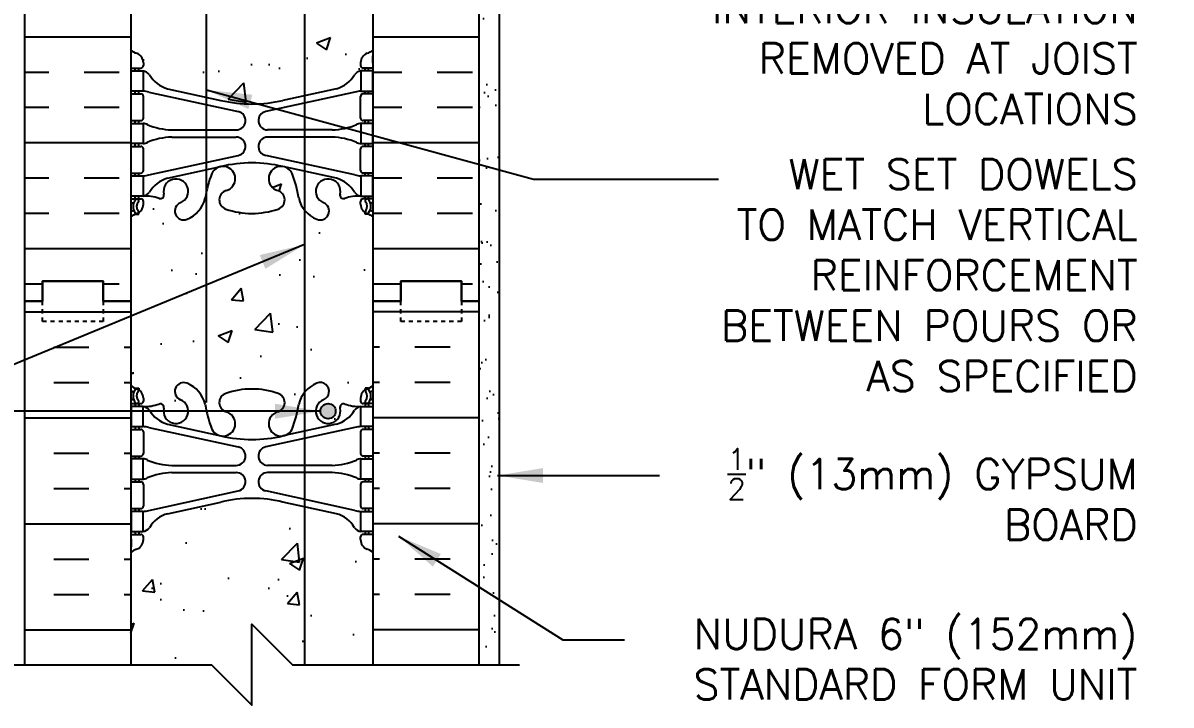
# Model space of a CAD drawing. Header units: inches. Extents: x 49.1 to 97.9, y 137.5 to 212.2.
# Drawn here: x 68.44 to 96.87, y 164.84 to 181.74 of the extents above; entities that cross this region are included whole.
import ezdxf

# ---------------------------------------------------------------- set-up
doc = ezdxf.new("R2010")
doc.units = ezdxf.units.IN
doc.header["$LTSCALE"] = 0.5
doc.header["$MEASUREMENT"] = 0
doc.linetypes.add('DASHED2', pattern=[0.375, 0.25, -0.125])
for name, color, linetype in [('HATCH', 12, 'Continuous'), ('line25', 2, 'Continuous'), ('LINE3', 3, 'Continuous'), ('LINE50', 5, 'Continuous'), ('LINE9', 9, 'Continuous'), ('TEXT', 4, 'Continuous'), ('Web_Edge', 9, 'Continuous')]:
    doc.layers.add(name, color=color, linetype=linetype)
doc.styles.add('DIM', font='romans.shx', dxfattribs={"width": 0.7})
doc.styles.add('ROMANS', font='romans.shx', dxfattribs={"height": 0.75})
doc.dimstyles.new('ext_12', dxfattribs={"dimscale": 12, "dimtxt": 0.09375, "dimasz": 0.09375, "dimexe": 0.09375, "dimexo": 0.0625, "dimgap": 0.0625, "dimtad": 1, "dimdec": 1, "dimzin": 3, "dimdsep": 46, "dimlunit": 4, "dimtxsty": 'DIM', "dimcen": 0.09, "dimdle": 0.09375, "dimclrt": 4, "dimadec": 0, "dimazin": 0, "dimtfac": 1, "dimtdec": 1, "dimtmove": 2, "dimatfit": 3, "dimfxl": 1, "dimfrac": 2, "dimtolj": 1, "dimtzin": 0, "dimarcsym": 0})

# ---------------------------------------------------------------- blocks, each defined once
blk = doc.blocks.new('Cutline')
at = {"layer": 'LINE9'}
blk.add_lwpolyline([(-12.25, 0), (-6.625, 0), (-5.625, -1), (-5.625, 1), (-4.625, 0), (1, 0)], dxfattribs=at)

msp = doc.modelspace()

# ---------------------------------------------------------------- hatches: boundary and pattern name
at = {"layer": 'HATCH'}
h = msp.add_hatch(dxfattribs=at)
h.set_pattern_fill('AR-CONC', color=256, scale=0.5)
h.paths.add_polyline_path([(76.607, 207.778), (76.707, 207.778), (76.707, 207.808, -0.414214), (76.757, 207.858), (76.883, 207.858), (76.914, 207.951), (76.742, 207.951), (76.742, 208.809), (75.107, 208.809), (74.107, 209.809), (74.107, 207.809), (74.107, 205.778, -0.082755), (74.756, 205.67, -0.735593), (74.743, 205.212, 1.422913), (75.077, 204.745, 0.10488), (75.249, 205.557, -0.325306), (75.716, 206.299, -1), (75.879, 205.891, 2.127293), (76.292, 205.666, -0.31131), (76.348, 205.796, 0.258958), (76.607, 206.263)])
h.paths.add_polyline_path([(74.107, 207.809), (73.107, 208.809), (72.982, 208.809), (72.982, 205.3, 0.072347), (73.138, 204.745, 1.422913), (73.472, 205.212, -0.735593), (73.459, 205.67, -0.082755), (74.107, 205.778)])
h.paths.add_polyline_path([(73.576, 204.919, -1), (73.201, 204.919, -1)], flags=16)
h.paths.add_polyline_path([(72.982, 208.809), (71.472, 208.809), (71.472, 207.951), (71.301, 207.951), (71.331, 207.858), (71.457, 207.858, -0.414214), (71.507, 207.808), (71.507, 207.778), (71.607, 207.778), (71.607, 206.263, 0.258958), (71.866, 205.796, -0.31131), (71.923, 205.666, 2.127293), (72.336, 205.891, -1), (72.499, 206.299, -0.306667), (72.967, 205.608)])
h.paths.add_polyline_path([(74.107, 202.214, 0.109869), (73.154, 202.002), (72.982, 201.922), (72.982, 199.295, -0.33578), (73.207, 199.316, -0.520567), (73.569, 199.471, -0.230831), (73.986, 199.645, -0.059834), (74.107, 199.623)])
h.paths.add_polyline_path([(72.982, 201.922), (71.895, 201.413, 0.291097), (71.607, 200.96), (71.607, 199.82), (71.727, 199.62), (71.727, 199.507), (71.472, 199.507), (71.472, 199.29, -0.058158), (71.652, 199.231, -0.520567), (72.011, 199.087, -0.520567), (72.353, 199.234, -0.520567), (72.926, 199.195, -0.157293), (72.982, 199.295)])
h.paths.add_polyline_path([(76.607, 200.96, 0.291097), (76.319, 201.413), (75.061, 202.002, 0.093369), (74.254, 202.209, 0.016332), (74.107, 202.214), (74.107, 199.623, -0.195791), (74.408, 199.376, -0.520567), (74.713, 199.255, -0.520567), (75.203, 199.298, -0.520567), (75.548, 199.347, -0.520567), (76.146, 199.369, -0.108783), (76.487, 199.498), (76.487, 199.62), (76.607, 199.82)])
h.paths.add_polyline_path([(96.87, 199.344), (77.107, 199.344), (77.107, 199.346, 0.310845), (76.146, 199.369, 0.520567), (75.548, 199.347, 0.520567), (75.203, 199.298, 0.520567), (74.713, 199.255, 0.520567), (74.408, 199.376, 0.258655), (73.986, 199.645, 0.230831), (73.569, 199.471, 0.520567), (73.207, 199.316, 0.33578), (72.982, 199.295), (72.982, 195.295), (73.333, 195.295), (73.333, 195.342), (77.107, 195.342), (77.807, 196.842), (79.807, 196.842), (80.505, 195.344), (83.507, 195.344), (84.206, 196.842), (86.206, 196.842), (86.904, 195.344), (89.906, 195.344), (90.605, 196.842), (92.605, 196.842), (93.303, 195.344), (96.305, 195.344), (96.87, 196.555)])
h.paths.add_polyline_path([(72.982, 197.284), (72.982, 199.295, 0.157293), (72.926, 199.195, 0.520567), (72.353, 199.234, 0.520567), (72.011, 199.087, 0.520567), (71.652, 199.231, 0.058158), (71.472, 199.29), (71.472, 198.441), (71.107, 198.441), (71.107, 197.691), (71.472, 197.691), (71.472, 196.491), (71.107, 196.491), (71.107, 195.741), (71.472, 195.741), (71.472, 195.295), (72.607, 195.295), (72.607, 196.504, -0.227735)])
h.paths.add_polyline_path([(73.333, 195.295), (72.982, 195.295), (71.472, 195.295), (71.472, 192.842), (73.333, 192.842)])
h.paths.add_polyline_path([(72.607, 192.582), (71.472, 192.582), (71.472, 192.842), (71.472, 194.541), (71.107, 194.541), (71.107, 190.755, 0.064398), (71.217, 190.689), (71.307, 190.689), (71.307, 190.648, -0.249069), (71.417, 190.44), (71.417, 190.373, -0.414214), (71.355, 190.31), (71.307, 190.31), (71.307, 190.24), (71.412, 190.24, 0.10046), (71.806, 190.298, -0.601435), (71.926, 190.193, 2.182095), (72.336, 190.406, -1), (72.499, 190.814, -0.040657), (72.607, 190.76)])
h.paths.add_polyline_path([(73.857, 192.582), (73.857, 192.582), (72.982, 192.582), (72.982, 190.111, 0.037617), (73.113, 189.679, 1.553132), (73.472, 190.104, -0.735593), (73.459, 190.562, -0.05128), (73.857, 190.654)])
h.paths.add_polyline_path([(77.107, 192.582), (74.357, 192.582), (74.357, 190.654, -0.05128), (74.756, 190.562, -0.735593), (74.743, 190.104, 1.553132), (75.101, 189.679, 0.053157), (75.267, 190.293, -0.24438), (75.716, 190.814, -1), (75.879, 190.406, 2.182095), (76.289, 190.193, -0.601435), (76.409, 190.298, 0.10046), (76.802, 190.24), (76.907, 190.24), (76.907, 190.31), (76.86, 190.31, -0.414214), (76.797, 190.373), (76.797, 190.44, -0.249069), (76.907, 190.648), (76.907, 190.689), (76.997, 190.689, 0.064398), (77.107, 190.755)])
h.paths.add_polyline_path([(75.013, 189.81, -1), (74.638, 189.81, -1)], flags=16)
h.paths.add_polyline_path([(75.409, 187.755), (74.875, 187.872, 0.057795), (74.107, 187.961, 0.057795), (73.339, 187.872), (72.982, 187.794), (72.982, 179.895), (73.339, 179.817, 0.057795), (74.107, 179.727, 0.057795), (74.875, 179.817), (75.409, 179.934)])
h.paths.add_polyline_path([(72.982, 187.794), (72.017, 187.582, 0.196323), (71.568, 187.235, -0.188973), (71.412, 187.14), (71.307, 187.14), (71.307, 187.07), (71.355, 187.07, -0.414214), (71.417, 187.008), (71.417, 186.94, -0.317837), (71.251, 186.705, 0.082415), (71.107, 186.626), (71.107, 181.063, 0.082415), (71.251, 180.984, -0.317837), (71.417, 180.748), (71.417, 180.681, -0.414214), (71.355, 180.618), (71.307, 180.618), (71.307, 180.548), (71.412, 180.548, -0.188973), (71.568, 180.453, 0.196323), (72.017, 180.107), (72.982, 179.895)])
h.paths.add_polyline_path([(77.107, 186.626, 0.082415), (76.964, 186.705, -0.317837), (76.797, 186.94), (76.797, 187.008, -0.414214), (76.86, 187.07), (76.907, 187.07), (76.907, 187.14), (76.802, 187.14, -0.188973), (76.646, 187.235, 0.196323), (76.197, 187.582), (75.409, 187.755), (75.409, 179.934), (76.197, 180.107, 0.196323), (76.646, 180.453, -0.188973), (76.802, 180.548), (76.907, 180.548), (76.907, 180.618), (76.86, 180.618, -0.414214), (76.797, 180.681), (76.797, 180.748, -0.317837), (76.964, 180.984, 0.082415), (77.107, 181.063)])
h.paths.add_polyline_path([(72.947, 177.395, -0.24438), (72.499, 176.874, -1), (72.336, 177.283, 2.182095), (71.926, 177.496, -0.601435), (71.806, 177.391, 0.10046), (71.412, 177.448), (71.307, 177.448), (71.307, 177.378), (71.355, 177.378, -0.414214), (71.417, 177.316), (71.417, 177.248, -0.249069), (71.307, 177.041), (71.307, 176.999), (71.217, 176.999, 0.064398), (71.107, 176.933), (71.107, 174.844), (71.107, 172.755, 0.064398), (71.217, 172.689), (71.307, 172.689), (71.307, 172.648, -0.249069), (71.417, 172.44), (71.417, 172.373, -0.414214), (71.355, 172.31), (71.307, 172.31), (71.307, 172.24), (71.412, 172.24, 0.10046), (71.806, 172.298, -0.601435), (71.926, 172.193, 2.182095), (72.336, 172.406, -1), (72.499, 172.814, -0.24438), (72.947, 172.293, 0.053157), (73.113, 171.679, 1.553132), (73.472, 172.104, -0.735593), (73.459, 172.562, -0.082755), (74.107, 172.67, -0.082755), (74.756, 172.562, -0.735593), (74.743, 172.104, 1.553132), (75.101, 171.679, 0.053157), (75.267, 172.293, -0.110434), (75.409, 172.586), (75.409, 177.103, -0.110434), (75.267, 177.395, 0.053157), (75.101, 178.009, 1.553132), (74.743, 177.585, -0.735593), (74.756, 177.127, -0.082755), (74.107, 177.019, -0.082755), (73.459, 177.127, -0.735593), (73.472, 177.585, 1.553132), (73.113, 178.009, 0.053157)])
h.paths.add_polyline_path([(77.107, 176.933, 0.064398), (76.997, 176.999), (76.907, 176.999), (76.907, 177.041, -0.249069), (76.797, 177.248), (76.797, 177.316, -0.414214), (76.86, 177.378), (76.907, 177.378), (76.907, 177.448), (76.802, 177.448, 0.10046), (76.409, 177.391, -0.601435), (76.289, 177.496, 2.182095), (75.879, 177.283, -1), (75.716, 176.874, -0.130426), (75.409, 177.103), (75.409, 172.586, -0.130426), (75.716, 172.814, -1), (75.879, 172.406, 2.182095), (76.289, 172.193, -0.601435), (76.409, 172.298, 0.10046), (76.802, 172.24), (76.907, 172.24), (76.907, 172.31), (76.86, 172.31, -0.414214), (76.797, 172.373), (76.797, 172.44, -0.249069), (76.907, 172.648), (76.907, 172.689), (76.997, 172.689, 0.064398), (77.107, 172.755), (77.107, 174.844)])
h.paths.add_polyline_path([(76.18, 172.122, -1), (75.805, 172.122, -1)], flags=16)
h.paths.add_polyline_path([(75.409, 169.755), (74.875, 169.872, 0.057795), (74.107, 169.961, 0.057795), (73.339, 169.872), (72.017, 169.582, 0.196323), (71.568, 169.235, -0.188973), (71.412, 169.14), (71.307, 169.14), (71.307, 169.07), (71.355, 169.07, -0.414214), (71.417, 169.008), (71.417, 168.94, -0.317837), (71.251, 168.705, 0.082415), (71.107, 168.626), (71.107, 165.844), (73.107, 165.844), (74.107, 164.844), (74.107, 166.844), (75.107, 165.844), (75.409, 165.844)])
h.paths.add_polyline_path([(77.107, 168.626, 0.082415), (76.964, 168.705, -0.317837), (76.797, 168.94), (76.797, 169.008, -0.414214), (76.86, 169.07), (76.907, 169.07), (76.907, 169.14), (76.802, 169.14, -0.188973), (76.646, 169.235, 0.196323), (76.197, 169.582), (75.409, 169.755), (75.409, 165.844), (77.107, 165.844)])
h = msp.add_hatch(dxfattribs=at)
h.set_pattern_fill('AR-SAND', color=256, scale=0.5, style=0)
h.set_pattern_definition([(37.5, (4.0259, 64.8166), (-0.0314967, 0.963412), [0, -0.76, 0, -0.85, 0, -0.8125]), (7.5, (4.0259, 64.8166), (0.884888, 1.411073), [0, -0.41, 0, -0.685, 0, -0.2625]), (327.5, (3.4109, 64.8166), (1.557071, 0.0028295), [0, -0.25, 0, -0.9, 0, -1.175]), (317.5, (3.4109, 64.8166), (1.503063, 0.438838), [0, -0.125, 0, -0.59, 0, -0.675])])
h.paths.add_polyline_path([(80.232, 195.344), (79.732, 195.344), (79.732, 174.844), (79.732, 165.844), (80.232, 165.844)])
h = msp.add_hatch(dxfattribs=at)
h.set_pattern_fill('INSUL', color=256, scale=7, style=0)
h.set_pattern_definition([(0, (78.6955, 186.6443), (0, 2.625), []), (0, (78.6955, 187.5193), (0, 2.625), [0.875, -0.875]), (0, (78.6955, 188.3943), (0, 2.625), [0.875, -0.875])])
h.paths.add_polyline_path([(79.732, 192.844), (79.295, 192.844), (79.295, 192.344), (77.795, 192.344), (77.795, 192.844), (77.107, 192.844), (77.107, 174.844), (77.795, 174.844), (77.795, 175.344), (79.295, 175.344), (79.295, 174.844), (79.732, 174.844)])
h.paths.add_polyline_path([(68.482, 174.844), (68.92, 174.844), (68.92, 175.344), (70.42, 175.344), (70.42, 174.844), (71.107, 174.844), (71.107, 192.844), (70.42, 192.844), (70.42, 193.344), (68.92, 193.344), (68.92, 192.844), (68.482, 192.844)])
at = {"layer": 'LINE3'}
msp.add_hatch(color=256, dxfattribs=at).paths.add_polyline_path([(75.805, 172.122, 1), (76.18, 172.122, 1)])

# ---------------------------------------------------------------- linework, layer by layer
at = {"layer": 'HATCH'}
for p, q in [((68.482, 174.585), (71.107, 174.585)), ((79.732, 174.585), (77.107, 174.585)), ((69.196, 173.71), (70.071, 173.71)), ((70.946, 173.71), (71.107, 173.71)), ((77.269, 173.71), (77.107, 173.71)), ((79.019, 173.71), (78.144, 173.71)), ((69.196, 172.835), (70.071, 172.835)), ((70.946, 172.835), (71.107, 172.835)), ((77.269, 172.835), (77.107, 172.835)), ((79.019, 172.835), (78.144, 172.835)), ((68.482, 171.96), (71.107, 171.96)), ((79.732, 171.96), (77.107, 171.96)), ((69.196, 171.085), (70.071, 171.085)), ((70.946, 171.085), (71.107, 171.085)), ((77.269, 171.085), (77.107, 171.085)), ((79.019, 171.085), (78.144, 171.085)), ((69.196, 170.21), (70.071, 170.21)), ((70.946, 170.21), (71.107, 170.21)), ((77.269, 170.21), (77.107, 170.21)), ((79.019, 170.21), (78.144, 170.21)), ((68.482, 169.335), (71.107, 169.335)), ((79.732, 169.335), (77.107, 169.335)), ((69.196, 168.46), (70.071, 168.46)), ((70.946, 168.46), (71.107, 168.46)), ((77.269, 168.46), (77.107, 168.46)), ((79.019, 168.46), (78.144, 168.46)), ((69.196, 167.585), (70.071, 167.585)), ((70.946, 167.585), (71.107, 167.585)), ((77.269, 167.585), (77.107, 167.585)), ((79.019, 167.585), (78.144, 167.585)), ((68.482, 166.71), (71.107, 166.71)), ((79.732, 166.71), (77.107, 166.71))]:
    msp.add_line(p, q, dxfattribs=at)
at = {"layer": 'line25'}
for p, q in [((71.107, 208.809), (71.107, 174.844)), ((77.107, 174.844), (77.107, 195.344)), ((71.107, 174.844), (71.107, 165.844)), ((77.107, 165.844), (77.107, 174.844))]:
    msp.add_line(p, q, dxfattribs=at)
at = {"layer": 'LINE3'}
for p, q in [((72.982, 172.335), (72.982, 192.582)), ((75.409, 190.828), (75.409, 165.844))]:
    msp.add_line(p, q, dxfattribs=at)
msp.add_circle((75.992, 172.122), 0.188, dxfattribs=at)
at = {"layer": 'LINE50'}
for p, q in [((68.482, 174.844), (68.482, 192.844)), ((79.732, 174.844), (79.732, 192.844)), ((68.482, 165.844), (68.482, 174.844)), ((79.732, 165.844), (79.732, 174.844))]:
    msp.add_line(p, q, dxfattribs=at)
for points in [[(71.107, 174.844), (70.42, 174.844), (70.42, 175.344), (68.92, 175.344), (68.92, 174.844), (68.482, 174.844)], [(68.482, 174.844), (68.92, 174.844), (68.92, 175.344), (70.42, 175.344), (70.42, 174.844), (71.107, 174.844)], [(77.107, 174.844), (77.795, 174.844), (77.795, 175.344), (79.295, 175.344), (79.295, 174.844), (79.732, 174.844)], [(79.732, 174.844), (79.295, 174.844), (79.295, 175.344), (77.795, 175.344), (77.795, 174.844), (77.107, 174.844)]]:
    msp.add_lwpolyline(points, dxfattribs=at)
at = {"layer": 'LINE9'}
msp.add_line((80.232, 195.344), (80.232, 165.844), dxfattribs=at)
at = {"layer": 'LINE9', "linetype": 'DASHED2', "ltscale": 0.15}
for points in [[(70.42, 174.844), (70.42, 174.844), (70.42, 174.344), (68.92, 174.344), (68.92, 174.844), (68.92, 174.844)], [(79.295, 174.844), (79.295, 174.844), (79.295, 174.344), (77.795, 174.344), (77.795, 174.844), (77.795, 174.844)]]:
    msp.add_lwpolyline(points, dxfattribs=at)
at = {"layer": 'Web_Edge'}
for p, q in [((71.117, 180.738), (71.117, 180.924)), ((77.097, 180.738), (77.097, 180.924)), ((71.107, 180.618), (71.355, 180.618)), ((71.217, 180.548), (71.217, 180.618)), ((71.307, 180.548), (71.307, 180.618)), ((71.417, 180.748), (71.417, 180.681)), ((76.797, 180.748), (76.797, 180.681)), ((77.107, 180.618), (76.86, 180.618)), ((76.907, 180.548), (76.907, 180.618)), ((76.997, 180.548), (76.997, 180.618)), ((71.217, 179.978), (71.217, 180.048)), ((71.307, 179.978), (71.307, 180.048)), ((71.556, 180.024), (73.768, 179.543)), ((72.017, 180.107), (73.339, 179.817)), ((76.658, 180.024), (74.447, 179.543)), ((76.197, 180.107), (74.875, 179.817)), ((76.907, 179.978), (76.907, 180.048)), ((76.997, 179.978), (76.997, 180.048)), ((71.107, 179.978), (71.355, 179.978)), ((71.417, 179.381), (71.417, 179.916)), ((76.797, 179.381), (76.797, 179.916)), ((77.107, 179.978), (76.86, 179.978)), ((71.107, 179.318), (71.355, 179.318)), ((71.217, 179.248), (71.217, 179.318)), ((71.307, 179.248), (71.307, 179.318)), ((77.107, 179.318), (76.86, 179.318)), ((76.907, 179.248), (76.907, 179.318)), ((76.997, 179.248), (76.997, 179.318)), ((72.122, 179.088), (73.718, 179.088)), ((72.122, 178.908), (73.718, 178.908)), ((76.093, 179.088), (74.496, 179.088)), ((76.093, 178.908), (74.496, 178.908)), ((71.107, 178.678), (71.355, 178.678)), ((71.217, 178.678), (71.217, 178.748)), ((71.307, 178.678), (71.307, 178.748)), ((71.417, 178.081), (71.417, 178.616)), ((76.797, 178.081), (76.797, 178.616)), ((77.107, 178.678), (76.86, 178.678)), ((76.907, 178.678), (76.907, 178.748)), ((76.997, 178.678), (76.997, 178.748)), ((71.556, 177.972), (73.768, 178.453)), ((76.658, 177.972), (74.447, 178.453)), ((71.107, 178.018), (71.355, 178.018)), ((71.217, 177.948), (71.217, 178.018)), ((71.307, 177.948), (71.307, 178.018)), ((72.017, 177.889), (73.339, 178.18)), ((76.197, 177.889), (74.875, 178.18)), ((77.107, 178.018), (76.86, 178.018)), ((76.907, 177.948), (76.907, 178.018)), ((76.997, 177.948), (76.997, 178.018)), ((71.217, 177.378), (71.217, 177.448)), ((71.307, 177.378), (71.307, 177.448)), ((76.907, 177.378), (76.907, 177.448)), ((76.997, 177.378), (76.997, 177.448)), ((71.107, 177.378), (71.355, 177.378)), ((71.107, 177.278), (71.149, 177.278)), ((71.417, 177.248), (71.417, 177.316)), ((76.797, 177.248), (76.797, 177.316)), ((77.107, 177.378), (76.86, 177.378)), ((77.107, 177.278), (77.065, 177.278)), ((71.217, 176.999), (71.307, 176.999)), ((71.307, 176.999), (71.307, 177.041)), ((76.907, 176.999), (76.907, 177.041)), ((76.997, 176.999), (76.907, 176.999)), ((71.217, 172.689), (71.307, 172.689)), ((71.307, 172.689), (71.307, 172.648)), ((76.997, 172.689), (76.907, 172.689)), ((76.907, 172.689), (76.907, 172.648)), ((71.107, 172.41), (71.149, 172.41)), ((71.417, 172.44), (71.417, 172.373)), ((76.797, 172.44), (76.797, 172.373)), ((77.107, 172.41), (77.065, 172.41)), ((71.107, 172.31), (71.355, 172.31)), ((71.217, 172.31), (71.217, 172.24)), ((71.307, 172.31), (71.307, 172.24)), ((77.107, 172.31), (76.86, 172.31)), ((76.907, 172.31), (76.907, 172.24)), ((76.997, 172.31), (76.997, 172.24)), ((72.017, 171.799), (73.339, 171.509)), ((76.197, 171.799), (74.875, 171.509)), ((71.107, 171.67), (71.355, 171.67)), ((71.217, 171.74), (71.217, 171.67)), ((71.307, 171.74), (71.307, 171.67)), ((71.417, 171.608), (71.417, 171.073)), ((71.556, 171.717), (73.768, 171.235)), ((76.658, 171.717), (74.447, 171.235)), ((76.797, 171.608), (76.797, 171.073)), ((77.107, 171.67), (76.86, 171.67)), ((76.907, 171.74), (76.907, 171.67)), ((76.997, 171.74), (76.997, 171.67)), ((71.107, 171.01), (71.355, 171.01)), ((71.217, 171.01), (71.217, 170.94)), ((71.307, 171.01), (71.307, 170.94)), ((77.107, 171.01), (76.86, 171.01)), ((76.907, 171.01), (76.907, 170.94)), ((76.997, 171.01), (76.997, 170.94)), ((72.122, 170.78), (73.718, 170.78)), ((76.093, 170.78), (74.496, 170.78)), ((71.107, 170.37), (71.355, 170.37)), ((71.217, 170.44), (71.217, 170.37)), ((71.307, 170.44), (71.307, 170.37)), ((72.122, 170.6), (73.718, 170.6)), ((76.093, 170.6), (74.496, 170.6)), ((77.107, 170.37), (76.86, 170.37)), ((76.907, 170.44), (76.907, 170.37)), ((76.997, 170.44), (76.997, 170.37)), ((71.417, 170.308), (71.417, 169.773)), ((71.556, 169.664), (73.768, 170.146)), ((76.658, 169.664), (74.447, 170.146)), ((76.797, 170.308), (76.797, 169.773)), ((72.017, 169.582), (73.339, 169.872)), ((76.197, 169.582), (74.875, 169.872)), ((71.107, 169.71), (71.355, 169.71)), ((71.217, 169.71), (71.217, 169.64)), ((71.307, 169.71), (71.307, 169.64)), ((77.107, 169.71), (76.86, 169.71)), ((76.907, 169.71), (76.907, 169.64)), ((76.997, 169.71), (76.997, 169.64)), ((71.107, 169.07), (71.355, 169.07)), ((71.117, 168.95), (71.117, 168.764)), ((71.217, 169.14), (71.217, 169.07)), ((71.307, 169.14), (71.307, 169.07)), ((71.417, 168.94), (71.417, 169.008)), ((76.797, 168.94), (76.797, 169.008)), ((77.107, 169.07), (76.86, 169.07)), ((76.907, 169.14), (76.907, 169.07)), ((76.997, 169.14), (76.997, 169.07)), ((77.097, 168.95), (77.097, 168.764))]:
    msp.add_line(p, q, dxfattribs=at)
for points in [[(71.112, 180.548), (71.412, 180.548), (71.412, 180.048), (71.112, 180.048)], [(77.102, 180.548), (76.802, 180.548), (76.802, 180.048), (77.102, 180.048)], [(71.112, 179.248), (71.412, 179.248), (71.412, 178.748), (71.112, 178.748)], [(77.102, 179.248), (76.802, 179.248), (76.802, 178.748), (77.102, 178.748)], [(71.112, 177.948), (71.412, 177.948), (71.412, 177.448), (71.112, 177.448)], [(77.102, 177.948), (76.802, 177.948), (76.802, 177.448), (77.102, 177.448)], [(71.112, 171.74), (71.412, 171.74), (71.412, 172.24), (71.112, 172.24)], [(77.102, 171.74), (76.802, 171.74), (76.802, 172.24), (77.102, 172.24)], [(71.112, 170.44), (71.412, 170.44), (71.412, 170.94), (71.112, 170.94)], [(77.102, 170.44), (76.802, 170.44), (76.802, 170.94), (77.102, 170.94)], [(71.112, 169.14), (71.412, 169.14), (71.412, 169.64), (71.112, 169.64)], [(77.102, 169.14), (76.802, 169.14), (76.802, 169.64), (77.102, 169.64)]]:
    msp.add_lwpolyline(points, close=True, dxfattribs=at)
for centre, radius, start, end in [((71.417, 181.455), 0.5, 231.6833, 250.5288), ((71.417, 181.455), 0.6, 238.8907, 238.927), ((71.097, 180.924), 0.02, 360, 58.927), ((71.167, 180.748), 0.25, 0, 70.5288), ((77.047, 180.748), 0.25, 109.4712, 180), ((76.797, 181.455), 0.5, 289.4712, 308.3167), ((77.117, 180.924), 0.02, 121.073, 180), ((76.797, 181.455), 0.6, 301.073, 301.1093), ((71.097, 180.738), 0.02, 299.988, 360), ((71.355, 180.681), 0.0625, 270, 0), ((76.86, 180.681), 0.0625, 180, 270), ((77.117, 180.738), 0.02, 180, 240.012), ((71.369, 180.302), 0.25, 37.2777, 80.0823), ((72.217, 180.83), 0.75, 210.155, 254.5838), ((75.998, 180.83), 0.75, 285.4162, 329.845), ((76.845, 180.302), 0.25, 99.9177, 142.7223), ((71.322, 179.052), 1, 76.4291, 84.7991), ((76.893, 179.052), 1, 95.2009, 103.5709), ((71.355, 179.916), 0.0625, 0, 90), ((74.107, 183.084), 3.356, 256.7692, 270), ((74.107, 183.084), 3.356, 270, 283.2308), ((76.86, 179.916), 0.0625, 90, 180), ((73.718, 179.318), 0.23, 270, 77.6055), ((74.496, 179.318), 0.23, 102.3945, 270), ((71.355, 179.381), 0.0625, 270, 0), ((71.408, 179.029), 0.219, 60.4937, 88.92), ((71.408, 179.029), 0.219, 60.4937, 88.92), ((72.152, 180.688), 1.6, 246.5673, 268.9203), ((72.152, 180.688), 1.6, 246.5673, 268.9203), ((76.062, 180.688), 1.6, 271.0797, 293.4327), ((76.062, 180.688), 1.6, 271.0797, 293.4327), ((76.806, 179.029), 0.219, 91.08, 119.5063), ((76.806, 179.029), 0.219, 91.08, 119.5063), ((76.86, 179.381), 0.0625, 180, 270), ((72.152, 177.308), 1.6, 91.0797, 113.4327), ((73.718, 178.678), 0.23, 282.3945, 90), ((74.496, 178.678), 0.23, 90, 257.6055), ((76.062, 177.308), 1.6, 66.5673, 88.9203), ((71.355, 178.616), 0.0625, 0, 90), ((71.408, 178.967), 0.219, 271.08, 299.5063), ((76.806, 178.967), 0.219, 240.4937, 268.92), ((76.86, 178.616), 0.0625, 90, 180), ((71.355, 178.081), 0.0625, 270, 0), ((75.91, 176.924), 3, 158.8016, 170.9727), ((73.389, 177.879), 0.305, 285.7253, 154.6218), ((74.107, 174.913), 3.356, 90, 103.2308), ((74.107, 174.913), 3.356, 76.7692, 90), ((74.826, 177.879), 0.305, 25.3782, 254.2747), ((72.304, 176.924), 3, 9.0273, 21.1984), ((76.86, 178.081), 0.0625, 180, 270), ((71.322, 178.944), 1, 275.2009, 283.5709), ((72.217, 177.166), 0.75, 105.4162, 149.845), ((72.222, 177.566), 0.305, 291.8037, 193.3205), ((75.992, 177.566), 0.305, 346.6795, 248.1963), ((75.998, 177.166), 0.75, 30.155, 74.5838), ((76.893, 178.944), 1, 256.4291, 264.7991), ((71.369, 177.694), 0.25, 279.9177, 322.7223), ((71.468, 176.45), 1, 70.0933, 93.2121), ((71.838, 177.475), 0.09, 251.1349, 13.3205), ((73.537, 177.354), 0.24, 105.7253, 251.077), ((74.678, 177.354), 0.24, 288.923, 74.2747), ((76.377, 177.475), 0.09, 166.6795, 288.8651), ((76.746, 176.45), 1, 86.7879, 109.9067), ((76.845, 177.694), 0.25, 217.2777, 260.0823), ((71.149, 177.258), 0.02, 345.8459, 90), ((71.411, 177.194), 0.25, 137.5391, 219.8855), ((71.26, 177.332), 0.045, 317.5391, 137.5391), ((71.411, 177.194), 0.16, 137.5391, 219.9999), ((71.167, 177.248), 0.25, 289.4712, 360), ((71.355, 177.316), 0.0625, 360, 90), ((72.417, 177.079), 0.22, 111.8037, 291.8037), ((72.222, 177.566), 0.745, 291.8037, 346.7348), ((75.992, 177.566), 0.745, 193.2652, 248.1963), ((75.797, 177.079), 0.22, 248.1963, 68.1963), ((76.86, 177.316), 0.0625, 90, 180), ((77.047, 177.248), 0.25, 180, 250.5288), ((76.955, 177.332), 0.045, 42.4609, 222.4609), ((76.804, 177.194), 0.16, 320.0001, 42.4609), ((76.804, 177.194), 0.25, 320.1145, 42.4609), ((77.065, 177.258), 0.02, 90, 194.1541), ((71.417, 176.541), 0.6, 114.9252, 121.1093), ((71.417, 176.541), 0.5, 109.4712, 128.3167), ((71.156, 177.103), 0.02, 294.9252, 19.2084), ((71.253, 177.063), 0.045, 218.552, 40.8121), ((74.107, 179.019), 2, 251.077, 270), ((74.107, 179.019), 2, 270, 288.923), ((76.961, 177.063), 0.045, 139.1879, 321.448), ((76.797, 176.541), 0.5, 51.6833, 70.5288), ((77.059, 177.103), 0.02, 160.7916, 245.0748), ((76.797, 176.541), 0.6, 58.8907, 65.0748), ((71.417, 173.148), 0.5, 231.6833, 250.5288), ((71.417, 173.148), 0.6, 238.8907, 245.0748), ((71.411, 172.495), 0.25, 140.1145, 222.4609), ((71.156, 172.585), 0.02, 340.7916, 65.0748), ((71.253, 172.626), 0.045, 319.1879, 141.448), ((71.167, 172.44), 0.25, 0, 70.5288), ((71.411, 172.495), 0.16, 140.0001, 222.4609), ((72.417, 172.61), 0.22, 68.1963, 248.1963), ((72.222, 172.122), 0.745, 13.2652, 68.1963), ((74.107, 170.67), 2, 90, 108.923), ((74.107, 170.67), 2, 71.077, 90), ((75.992, 172.122), 0.745, 111.8037, 166.7348), ((75.797, 172.61), 0.22, 291.8037, 111.8037), ((77.047, 172.44), 0.25, 109.4712, 180), ((76.961, 172.626), 0.045, 38.552, 220.8121), ((76.804, 172.495), 0.16, 317.5391, 39.9999), ((76.797, 173.148), 0.5, 289.4712, 308.3167), ((76.804, 172.495), 0.25, 317.5391, 39.8855), ((77.059, 172.585), 0.02, 114.9252, 199.2084), ((76.797, 173.148), 0.6, 294.9252, 301.1093), ((71.149, 172.43), 0.02, 270, 14.1541), ((71.26, 172.357), 0.045, 222.4609, 42.4609), ((71.355, 172.373), 0.0625, 270, 0), ((72.222, 172.122), 0.305, 166.6795, 68.1963), ((73.537, 172.335), 0.24, 108.923, 254.2747), ((74.678, 172.335), 0.24, 285.7253, 71.077), ((75.992, 172.122), 0.305, 111.8037, 13.3205), ((76.86, 172.373), 0.0625, 180, 270), ((76.955, 172.357), 0.045, 137.5391, 317.5391), ((77.065, 172.43), 0.02, 165.8459, 270), ((71.468, 173.239), 1, 266.7879, 289.9067), ((71.369, 171.994), 0.25, 37.2777, 80.0823), ((72.217, 172.522), 0.75, 210.155, 254.5838), ((71.838, 172.213), 0.09, 346.6795, 108.8651), ((75.91, 172.764), 3, 189.0273, 201.1984), ((73.389, 171.81), 0.305, 205.3782, 74.2747), ((74.826, 171.81), 0.305, 105.7253, 334.6218), ((72.304, 172.764), 3, 338.8016, 350.9727), ((75.998, 172.522), 0.75, 285.4162, 329.845), ((76.377, 172.213), 0.09, 71.1349, 193.3205), ((76.746, 173.239), 1, 250.0933, 273.2121), ((76.845, 171.994), 0.25, 99.9177, 142.7223), ((71.355, 171.608), 0.0625, 0, 90), ((71.322, 170.745), 1, 76.4291, 84.7991), ((74.107, 174.776), 3.356, 256.7692, 270), ((74.107, 174.776), 3.356, 270, 283.2308), ((76.893, 170.745), 1, 95.2009, 103.5709), ((76.86, 171.608), 0.0625, 90, 180), ((73.718, 171.01), 0.23, 270, 77.6055), ((74.496, 171.01), 0.23, 102.3945, 270), ((71.355, 171.073), 0.0625, 270, 0), ((71.408, 170.722), 0.219, 60.4937, 88.92), ((72.152, 172.38), 1.6, 246.5673, 268.9203), ((76.062, 172.38), 1.6, 271.0797, 293.4327), ((76.806, 170.722), 0.219, 91.08, 119.5063), ((76.86, 171.073), 0.0625, 180, 270), ((71.355, 170.308), 0.0625, 0, 90), ((71.408, 170.659), 0.219, 271.08, 299.5063), ((71.408, 170.659), 0.219, 271.08, 299.5063), ((72.152, 169.001), 1.6, 91.0797, 113.4327), ((72.152, 169.001), 1.6, 91.0797, 113.4327), ((73.718, 170.37), 0.23, 282.3945, 90), ((74.496, 170.37), 0.23, 90, 257.6055), ((76.062, 169.001), 1.6, 66.5673, 88.9203), ((76.062, 169.001), 1.6, 66.5673, 88.9203), ((76.806, 170.659), 0.219, 240.4937, 268.92), ((76.806, 170.659), 0.219, 240.4937, 268.92), ((76.86, 170.308), 0.0625, 90, 180), ((71.355, 169.773), 0.0625, 270, 0), ((74.107, 166.605), 3.356, 90, 103.2308), ((74.107, 166.605), 3.356, 76.7692, 90), ((76.86, 169.773), 0.0625, 180, 270), ((71.322, 170.636), 1, 275.2009, 283.5709), ((72.217, 168.859), 0.75, 105.4162, 149.845), ((75.998, 168.859), 0.75, 30.155, 74.5838), ((76.893, 170.636), 1, 256.4291, 264.7991), ((71.369, 169.387), 0.25, 279.9177, 322.7223), ((76.845, 169.387), 0.25, 217.2777, 260.0823), ((71.097, 168.95), 0.02, 0, 60.012), ((71.167, 168.94), 0.25, 289.4712, 360), ((71.355, 169.008), 0.0625, 360, 90), ((76.86, 169.008), 0.0625, 90, 180), ((77.047, 168.94), 0.25, 180, 250.5288), ((77.117, 168.95), 0.02, 119.988, 180), ((71.417, 168.233), 0.6, 121.073, 121.1093), ((71.417, 168.233), 0.5, 109.4712, 128.3167), ((71.097, 168.764), 0.02, 301.073, 0), ((76.797, 168.233), 0.5, 51.6833, 70.5288), ((77.117, 168.764), 0.02, 180, 238.927), ((76.797, 168.233), 0.6, 58.8907, 58.927)]:
    msp.add_arc(centre, radius, start, end, dxfattribs=at)

# ---------------------------------------------------------------- block references
msp.add_blockref('Cutline', (79.732, 165.844))

# ---------------------------------------------------------------- texts
at = {"layer": 'TEXT', "char_height": 0.75, "attachment_point": 6, "style": 'ROMANS'}
for s, insert, width in [('\\A1;INTERIOR INSULATION REMOVED AT JOIST LOCATIONS', (96.044, 180.857), 12.22718), ('WET SET DOWELS \\PTO MATCH VERTICAL REINFORCEMENT\\PBETWEEN POURS OR AS SPECIFIED', (96.044, 175.49), 12.22718), ('\\A1;{\\H0.7x;\\S1/2;}" (13mm) GYPSUM BOARD', (96.044, 170.063), 12.19083), ('NUDURA 6" (152mm) STANDARD FORM UNIT', (96.038, 165.98), 14.12358)]:
    msp.add_mtext(s, dxfattribs=dict(at, insert=insert, width=width))

# ---------------------------------------------------------------- leaders
at = {"layer": 'TEXT'}
for points, override in [([(72.982, 180.076), (81.08, 177.864), (85.658, 177.864)], {"dimtad": 0}), ([(75.409, 176.246), (65.392, 172.12)], {"dimgap": 0.0625, "dimtad": 0}), ([(75.805, 172.12), (58.011, 172.12)], {"dimgap": 0.0625, "dimtad": 0}), ([(80.192, 170.528), (83.467, 170.528), (84.204, 170.528)], {"dimtad": 0}), ([(77.734, 169.027), (81.808, 166.463), (83.335, 166.463)], {"dimgap": 0.0625, "dimtad": 0})]:
    msp.add_leader(points, dimstyle='ext_12', override=override, dxfattribs=at)

doc.saveas('drawing.dxf')
